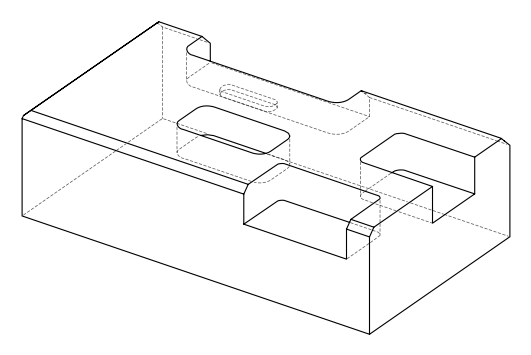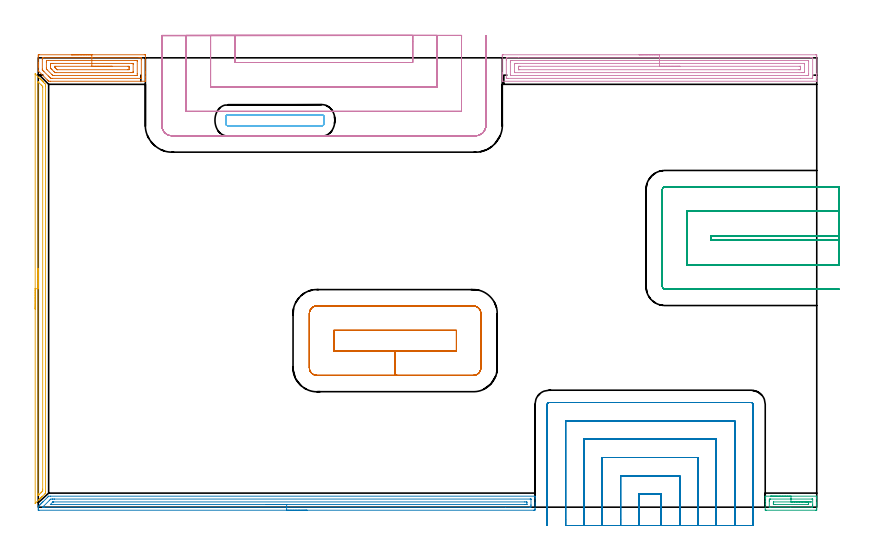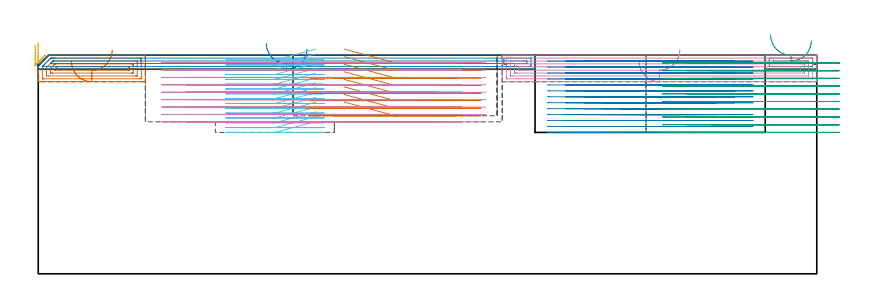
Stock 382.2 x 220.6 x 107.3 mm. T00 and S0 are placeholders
(PLAN: 10 operations, 4 tool changes, 107.1 min)
(1 AREA_MILL | FG_CHAMFER_SURFACE | UGT0205_001 | 2.31 min | 5018 mm3)
(2 AREA_MILL_1 | FG_CHAMFER_SURFACE_1 | UGT0205_001 | 5.99 min | 5912 mm3)
(3 AREA_MILL_2 | FG_CHAMFER_SURFACE_2 | UGT0205_001 | 0.79 min | 704 mm3)
(4 AREA_MILL_3 | FG_CHAMFER_SURFACE_3 | UGT0205_001 | 6.43 min | 13628 mm3)
(5 AREA_MILL_4 | FG_CHAMFER_SURFACE_4 | UGT0205_001 | 3.49 min | 2652 mm3)
(6 MILL_RECTANGULAR_POCKET | POCKET_RECTANGULAR_STRAIGHT | NXT0201_013 | Follow Part, ap 2.5, ae 75% | 4.77 min | 32818 mm3)
(7 MILL_RECTANGULAR_POCKET_1 | POCKET_RECTANGULAR_STRAIGHT_1 | NXT0201_012 | Follow Part, ap 4, ae 75% | 7 min | 145624 mm3)
(8 MILL_SLOT | SLOT_PARTIAL_RECTANGULAR | NXT0201_011 | Follow Part, ap 3, ae 75% | 36.11 min | 244874 mm3)
(9 MILL_SLOT_1 | SLOT_PARTIAL_RECTANGULAR_1 | NXT0201_012 | Follow Part, ap 4, ae 75% | 13.03 min | 209227 mm3)
(10 MILL_SLOT_2 | SLOT_PARTIAL_RECTANGULAR_2 | NXT0201_012 | Follow Part, ap 4, ae 75% | 27.14 min | 233333 mm3)
(TOOL UGT0205_001 | Chamfer Mill 20 x 3 x 45 deg. | D20 FL50 Z2)
(TOOL NXT0201_013 | ENDMILL 10mm | D10 FL30 Z4)
(TOOL NXT0201_012 | ENDMILL 16mm [2P460-1600-NA 1630] | D16 FL38 Z6)
(TOOL NXT0201_011 | ENDMILL 12mm [2P460-1200-NA 1630] | D12 FL38 Z6)
(OP 1 AREA_MILL)
G17 G21 G94 G90
T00 M6
G54
G17 G0 G90 X16.3 Y222.1 S1061 M3
G43 Z117.3 H0
Z104.3
G94 G1 X16.338 Z103.429 F250.
X16.452 Z102.564
X16.641 Z101.712
X16.903 Z100.88
X17.237 Z100.074
X17.64 Z99.3
X18.108 Z98.564
X18.64 Z97.872
X19.229 Z97.229
X19.872 Z96.64
X20.564 Z96.109
X21.3 Z95.64
X22.074 Z95.237
X22.88 Z94.903
X23.712 Z94.641
X24.563 Z94.452
X25.428 Z94.338
X26.3 Z94.3
X52.055
X52.574 Y222.094 Z94.303
X52.59 Y222.091 Z94.305
X52.6 Y222.068 Z94.328
Y213.849 Z102.546
Y213.171 Z103.226
Y212.973 Z103.425
Y211.222 Z105.175
Y210.825 Z105.574
Y209.867 Z106.531
Y209.47 Z106.928
Y209.267 Z107.131
X52.597 Y209.181 Z107.212
X52.59 Y209.103 Z107.289
X52.499 Y209.1 Z107.3
X5.874
X5.098 Y209.105 Z107.291
X5.041 Y209.158 Z107.238
X4.985 Y209.213 Z107.184
X4.48 Y209.72 Z106.679
X0.084 Y214.116 Z102.284
X0.01 Y214.201 Z102.197
X0. Y214.365 Z102.033
Y216.079 Z100.32
Y216.476 Z99.921
Y216.674 Z99.723
Y217.351 Z99.046
Y217.55 Z98.848
Y218.227 Z98.167
Y221.391 Z95.005
X0.004 Y221.73 Z94.666
X0.01 Y222.091 Z94.305
X0.174 Y222.095 Z94.303
X0.545 Y222.1 Z94.3
X26.3
Y220.686 Z95.714
X49.562
X50.279 Y220.684 Z95.716
X50.453 Y220.682 Z95.718
X50.577 Y220.679 Z95.721
X50.59 Y220.639 Z95.761
X50.596 Y220.541 Z95.859
X50.599 Y219.978 Z96.422
X50.6 Y219.662 Z96.738
X50.599 Y211.222 Z105.178
X50.598 Y210.907 Z105.493
X50.59 Y210.589 Z105.811
X50.584 Y210.521 Z105.879
X50.547 Y210.519 Z105.881
X50.458 Y210.516 Z105.884
X50.279 Y210.515 Z105.885
X50.108 Y210.514 Z105.886
X6.762 Y210.515 Z105.885
X6.59
X6.233 Y210.519 Z105.881
X6.148 Y210.521 Z105.879
X6.032 Y210.629 Z105.771
X5.873 Y210.779 Z105.621
X5.428 Y211.222 Z105.178
X4.985 Y211.664 Z104.736
X2.801 Y213.849 Z102.551
X2.321 Y214.329 Z102.071
X2.125 Y214.529 Z101.871
X2.03 Y214.629 Z101.771
X2.01 Y214.654 Z101.746
X2.006 Y214.679 Z101.721
X2.003 Y214.724 Z101.676
X2. Y215.04 Z101.36
X2.001 Y219.978 Z96.422
X2.002 Y220.293 Z96.107
X2.01 Y220.611 Z95.789
X2.016 Y220.679 Z95.721
X2.053 Y220.681 Z95.719
X2.142 Y220.684 Z95.716
X2.321 Y220.685 Z95.715
X2.492 Y220.686 Z95.714
X26.3
Y219.271 Z97.129
X47.615
X48.333 Y219.27 Z97.13
X48.503 Y219.267 Z97.133
X48.558 Y219.265 Z97.135
X48.59 Y219.257 Z97.143
X48.594 Y219.198 Z97.202
X48.598 Y219.103 Z97.297
X48.6 Y219.007 Z97.393
Y212.877 Z103.523
X48.596 Y212.097 Z104.303
X48.593 Y212.009 Z104.391
X48.58 Y211.935 Z104.465
X47.615 Y211.929 Z104.471
X7.82
X7.65 Y211.931 Z104.469
X7.479 Y211.934 Z104.466
X7.167 Y211.944 Z104.456
X7.008 Y212.097 Z104.303
X6.762 Y212.339 Z104.061
X4.375 Y214.724 Z101.676
X4.097 Y215.004 Z101.396
X4.028 Y215.08 Z101.32
X4.013 Y215.098 Z101.302
X4.007 Y215.185 Z101.215
X4.003 Y215.313 Z101.087
X4. Y215.504 Z100.896
Y215.6 Z100.8
Y218.323 Z98.077
X4.004 Y219.103 Z97.297
X4.007 Y219.191 Z97.209
X4.02 Y219.264 Z97.136
X4.985 Y219.271 Z97.129
X26.3
Y217.857 Z98.543
X45.839
X46.215 Y217.856 Z98.544
X46.515 Y217.852 Z98.548
X46.576 Y217.851 Z98.549
X46.59 Y217.74 Z98.66
X46.598 Y217.478 Z98.922
X46.6 Y213.974 Z102.426
X46.599 Y213.849 Z102.551
X46.593 Y213.473 Z102.927
X46.59 Y213.381 Z103.019
X46.577 Y213.349 Z103.051
X46.522 Y213.348 Z103.052
X46.35 Y213.345 Z103.055
X45.839 Y213.343 Z103.057
X45.464
X9.051
X8.538 Y213.344 Z103.056
X8.367 Y213.346 Z103.054
X8.232 Y213.35 Z103.05
X8.201 Y213.36 Z103.04
X8.173 Y213.383 Z103.017
X8.118 Y213.434 Z102.966
X7.7 Y213.849 Z102.551
X7.65 Y213.899 Z102.501
X6.762 Y214.787 Z101.613
X6.353 Y215.197 Z101.203
X6.152 Y215.4 Z101.
X6.055 Y215.502 Z100.898
X6.01 Y215.552 Z100.848
X6. Y216.476 Z99.924
Y217.226 Z99.174
X6.001 Y217.351 Z99.049
X6.007 Y217.727 Z98.673
X6.01 Y217.819 Z98.581
X6.023 Y217.851 Z98.549
X6.078 Y217.852 Z98.548
X6.25 Y217.855 Z98.545
X6.762 Y217.857 Z98.543
X7.136
X26.3
Y216.443 Z99.957
X44.096
X44.488 Y216.438 Z99.962
X44.578 Y216.436 Z99.964
X44.59 Y216.38 Z100.02
X44.593 Y216.312 Z100.088
X44.599 Y215.946 Z100.454
Y215.6 Z100.8
X44.598 Y215.072 Z101.328
X44.593 Y214.893 Z101.507
X44.587 Y214.764 Z101.636
X44.029 Y214.757 Z101.643
X9.392
X9.287 Y214.762 Z101.638
X9.264 Y214.763 Z101.637
X9.2 Y214.81 Z101.59
X8.986 Y215.018 Z101.382
X8.682 Y215.317 Z101.083
X8.538 Y215.46 Z100.94
X8.399 Y215.6 Z100.8
X8.265 Y215.737 Z100.663
X8.011 Y215.999 Z100.401
X8.004 Y216.126 Z100.274
X8.008 Y216.307 Z100.093
X8.013 Y216.436 Z99.964
X8.571 Y216.443 Z99.957
X26.3
X27.172 Z99.995
X28.036 Z100.109
X28.888 Z100.298
X29.72 Z100.56
X30.526 Z100.894
X31.3 Z101.297
X32.036 Z101.765
X32.728 Z102.296
X33.371 Z102.886
X33.96 Z103.529
X34.491 Z104.221
X34.96 Z104.957
X35.363 Z105.731
X35.697 Z106.537
X35.959 Z107.369
X36.148 Z108.22
X36.262 Z109.085
X36.3 Z109.957
G0 Z117.3
M5
M2
(OP 2 AREA_MILL_1)
G17 G21 G94 G90
T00 M6
G54
G17 G0 G90 X131.95 Y-1.5 S1061 M3
G43 Z117.3 H0
Z110.4
G94 G1 X131.912 Z109.528 F250.
X131.798 Z108.664
X131.609 Z107.812
X131.347 Z106.98
X131.013 Z106.174
X130.61 Z105.4
X130.142 Z104.664
X129.61 Z103.972
X129.021 Z103.329
X128.378 Z102.74
X127.686 Z102.208
X126.95 Z101.74
X126.176 Z101.337
X125.37 Z101.003
X124.538 Z100.741
X123.686 Z100.552
X122.822 Z100.438
X121.95 Z100.4
X0.351 Y-1.499 Z100.401
X0.157 Y-1.497 Z100.403
X0.003 Y-1.491 Z100.405
X0. Y-1.425 Z100.471
Y-1.118 Z100.777
Y-0.502 Z101.397
Y0.197 Z102.096
X0.001 Y0.264 Z102.163
X0.01 Y0.309 Z102.206
X0.157 Y0.457 Z102.356
X0.334 Y0.635 Z102.533
X0.603 Y0.904 Z102.802
X0.771 Y1.073 Z102.968
X0.936 Y1.237 Z103.135
X1.049 Y1.35 Z103.248
X1.209 Y1.512 Z103.407
X1.367 Y1.668 Z103.566
X1.495 Y1.796 Z103.694
X1.648 Y1.95 Z103.845
X1.798 Y2.099 Z103.996
X1.941 Y2.242 Z104.14
X2.086 Y2.388 Z104.284
X2.228 Y2.529 Z104.427
X2.387 Y2.688 Z104.586
X2.525 Y2.827 Z104.722
X4.717 Y5.018 Z106.915
X5.064 Y5.362 Z107.262
X5.099 Y5.393 Z107.293
X5.956 Y5.4 Z107.3
X243.743
X243.89 Y5.398 Z107.288
X243.898 Y5.268 Z107.16
X243.9 Y5.132 Z107.031
Y4.757 Z106.656
Y4.141 Z106.036
Y2.081 Z103.978
Y1.512 Z103.407
Y0.92 Z102.815
Y-0.833 Z101.063
X243.897 Y-1.118 Z100.779
X243.89 Y-1.492 Z100.405
X243.683 Y-1.496 Z100.401
X243.297 Y-1.5 Z100.4
X121.95
Y-0.086 Z101.814
X2.842 Y-0.085 Z101.815
X2.387 Y-0.082 Z101.818
X2.222 Y-0.079 Z101.821
X2.09 Y-0.071 Z101.829
X2.149 Y-0.007 Z101.893
X2.224 Y0.071 Z101.971
X2.387 Y0.237 Z102.137
X2.588 Y0.438 Z102.338
X5.414 Y3.265 Z105.165
X5.683 Y3.533 Z105.433
X5.956 Y3.803 Z105.703
X6.131 Y3.969 Z105.869
X6.849 Y3.982 Z105.882
X7.008 Y3.984 Z105.884
X7.741 Y3.986 Z105.886
X7.899
X241.513 Y3.985 Z105.885
X241.673 Y3.984 Z105.884
X241.857 Y3.979 Z105.879
X241.891 Y3.975 Z105.875
X241.895 Y3.95 Z105.85
X241.897 Y3.923 Z105.823
X241.9 Y3.761 Z105.661
Y1.132 Z103.032
X241.896 Y0.635 Z102.535
X241.891 Y0.264 Z102.164
X241.87 Y-0.079 Z101.821
X241.513 Y-0.084 Z101.816
X241.353 Y-0.085 Z101.815
X229.352 Y-0.086 Z101.814
X121.95
Y1.328 Z103.228
X6.143 Y1.329 Z103.229
X5.975 Y1.33 Z103.23
X5.956 Y1.332 Z103.232
X5.948 Y1.335 Z103.235
X5.95 Y1.344 Z103.244
X5.956 Y1.356 Z103.256
X6.989 Y2.388 Z104.288
X7.141 Y2.534 Z104.434
X7.169 Y2.559 Z104.459
X7.244 Y2.565 Z104.465
X7.368 Y2.569 Z104.469
X7.555 Y2.571 Z104.471
X238.836
X239.545 Y2.568 Z104.468
X239.728 Y2.564 Z104.464
X239.89 Y2.551 Z104.451
X239.895 Y2.388 Z104.288
X239.899 Y2.221 Z104.121
X239.896 Y1.512 Z103.412
X239.893 Y1.35 Z103.25
X239.884 Y1.335 Z103.235
X239.867 Y1.332 Z103.232
X239.821 Y1.33 Z103.23
X239.728 Y1.329 Z103.229
X239.023 Y1.328 Z103.228
X121.95
X121.078 Z103.266
X120.214 Z103.38
X119.362 Z103.569
X118.53 Z103.832
X117.724 Z104.165
X116.95 Z104.568
X116.214 Z105.037
X115.522 Z105.568
X114.879 Z106.157
X114.29 Z106.801
X113.758 Z107.493
X113.29 Z108.228
X112.887 Z109.002
X112.553 Z109.808
X112.291 Z110.64
X112.102 Z111.492
X111.988 Z112.357
X111.95 Z113.228
G0 Z117.3
M5
M2
(OP 3 AREA_MILL_2)
G17 G21 G94 G90
T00 M6
G54
G17 G0 G90 X359.55 Y5.4 S1061 M3
G43 Z117.3 H0
G94 G1 X359.588 Z116.428 F250.
X359.702 Z115.563
X359.891 Z114.712
X360.153 Z113.88
X360.487 Z113.074
X360.89 Z112.3
X361.358 Z111.564
X361.89 Z110.872
X362.479 Z110.229
X363.122 Z109.64
X363.814 Z109.108
X364.55 Z108.64
X365.324 Z108.237
X366.13 Z107.903
X366.962 Z107.641
X367.814 Z107.452
X368.678 Z107.338
X369.55 Z107.3
X382.042
X382.19 Y5.398 Z107.288
X382.198 Y5.267 Z107.159
X382.2 Y5.13 Z107.029
Y4.76 Z106.659
Y4.141 Z106.036
Y2.079 Z103.976
Y1.512 Z103.407
Y0.919 Z102.814
Y-0.834 Z101.062
X382.197 Y-1.118 Z100.779
X382.19 Y-1.492 Z100.405
X381.982 Y-1.496 Z100.401
X381.596 Y-1.5 Z100.4
X357.504
X357.118 Y-1.496 Z100.402
X356.91 Y-1.492 Z100.405
X356.9 Y-1.118 Z100.779
Y1.512 Z103.407
Y2.955 Z104.852
Y4.141 Z106.036
Y4.76 Z106.659
Y5.13 Z107.029
X356.902 Y5.267 Z107.159
X356.91 Y5.398 Z107.288
X357.057 Y5.4 Z107.3
X369.55
Y3.986 Z105.886
X379.812 Y3.985 Z105.885
X379.972 Y3.984 Z105.884
X380.156 Y3.979 Z105.879
X380.191 Y3.975 Z105.875
X380.195 Y3.95 Z105.85
X380.197 Y3.923 Z105.823
X380.2 Y3.76 Z105.66
Y1.131 Z103.031
X380.196 Y0.635 Z102.535
X380.191 Y0.263 Z102.163
X380.169 Y-0.079 Z101.821
X379.812 Y-0.084 Z101.816
X379.652 Y-0.085 Z101.815
X369.392 Y-0.086 Z101.814
X359.288 Y-0.085 Z101.815
X359.128 Y-0.084 Z101.816
X358.944 Y-0.079 Z101.821
X358.909 Y-0.075 Z101.825
X358.905 Y-0.05 Z101.85
X358.903 Y-0.023 Z101.877
X358.9 Y0.14 Z102.04
Y2.769 Z104.669
X358.904 Y3.265 Z105.165
X358.909 Y3.637 Z105.537
X358.931 Y3.979 Z105.879
X359.288 Y3.984 Z105.884
X359.448 Y3.985 Z105.885
X369.55 Y3.986 Z105.886
Y2.572 Z104.472
X377.135 Y2.571 Z104.471
X377.845 Y2.568 Z104.468
X378.027 Y2.564 Z104.464
X378.19 Y2.552 Z104.452
X378.195 Y2.388 Z104.288
X378.198 Y2.22 Z104.12
X378.195 Y1.512 Z103.412
X378.193 Y1.348 Z103.248
X378.184 Y1.335 Z103.235
X378.166 Y1.333 Z103.233
X378.12 Y1.33 Z103.23
X378.027 Y1.329 Z103.229
X361.965
X361.255 Y1.332 Z103.232
X361.073 Y1.336 Z103.236
X360.91 Y1.348 Z103.248
X360.905 Y1.512 Z103.412
X360.902 Y1.68 Z103.58
X360.905 Y2.388 Z104.288
X360.907 Y2.552 Z104.452
X360.916 Y2.565 Z104.465
X360.934 Y2.567 Z104.467
X360.98 Y2.57 Z104.47
X361.073 Y2.571 Z104.471
X369.55 Y2.572 Z104.472
X370.422 Z104.51
X371.286 Z104.623
X372.138 Z104.812
X372.97 Z105.075
X373.776 Z105.408
X374.55 Z105.811
X375.286 Z106.28
X375.978 Z106.811
X376.621 Z107.4
X377.21 Z108.044
X377.742 Z108.736
X378.21 Z109.472
X378.613 Z110.245
X378.947 Z111.051
X379.209 Z111.883
X379.398 Z112.735
X379.512 Z113.6
X379.55 Z114.472
G0 Z117.3
M5
M2
(OP 4 AREA_MILL_3)
G17 G21 G94 G90
T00 M6
G54
G17 G0 G90 X295. Y222.1 S1061 M3
G43 Z117.3 H0
Z104.3
G94 G1 X295.038 Z103.428 F250.
X295.152 Z102.563
X295.341 Z101.712
X295.603 Z100.88
X295.937 Z100.074
X296.34 Z99.3
X296.808 Z98.564
X297.34 Z97.872
X297.929 Z97.229
X298.572 Z96.639
X299.264 Z96.108
X300. Z95.64
X300.774 Z95.237
X301.58 Z94.903
X302.412 Z94.641
X303.263 Z94.452
X304.128 Z94.338
X305. Z94.3
X381.616
X381.99 Y222.097 Z94.301
X382.19 Y222.092 Z94.305
X382.195 Y221.73 Z94.667
X382.2 Y221.156 Z95.241
Y212.973 Z103.421
Y212.369 Z104.028
Y212.097 Z104.299
Y211.493 Z104.904
Y211.222 Z105.174
Y210.679 Z105.721
Y210.346 Z106.053
Y209.33 Z107.069
Y209.215 Z107.178
Y209.097 Z107.293
X382.198
X382.062 Y209.1 Z107.3
X227.938
X227.81 Y209.102 Z107.289
X227.802 Y209.213 Z107.179
X227.8 Y209.33 Z107.069
Y210.013 Z106.386
Y210.679 Z105.72
Y211.222 Z105.174
Y211.493 Z104.904
Y212.097 Z104.299
Y212.369 Z104.028
Y212.973 Z103.421
Y213.431 Z102.964
Y221.428 Z94.969
X227.804 Y221.73 Z94.667
X227.81 Y222.092 Z94.305
X228.01 Y222.097 Z94.301
X228.384 Y222.1 Z94.3
X305.
Y220.686 Z95.714
X379.115
X379.835 Y220.685 Z95.715
X380.008 Y220.683 Z95.717
X380.165 Y220.679 Z95.721
X380.191 Y220.674 Z95.726
X380.195 Y220.654 Z95.746
X380.197 Y220.631 Z95.769
X380.2 Y220.495 Z95.905
Y211.738 Z104.662
X380.198 Y211.222 Z105.178
X380.196 Y210.867 Z105.533
X380.185 Y210.521 Z105.879
X379.835 Y210.517 Z105.883
X379.663 Y210.515 Z105.885
X374.151 Y210.514 Z105.886
X230.885
X230.165 Y210.515 Z105.885
X229.992 Y210.517 Z105.883
X229.835 Y210.521 Z105.879
X229.809 Y210.526 Z105.874
X229.805 Y210.546 Z105.854
X229.803 Y210.569 Z105.831
X229.8 Y210.705 Z105.695
Y219.462 Z96.938
X229.802 Y219.978 Z96.422
X229.804 Y220.333 Z96.067
X229.815 Y220.679 Z95.721
X230.165 Y220.683 Z95.717
X230.337 Y220.685 Z95.715
X235.838 Y220.686 Z95.714
X305.
Y219.272 Z97.128
X378.053 Y219.271 Z97.129
X378.11 Y219.27 Z97.13
X378.155 Y219.268 Z97.132
X378.179 Y219.265 Z97.135
X378.19 Y219.246 Z97.154
X378.195 Y219.103 Z97.297
X378.199 Y218.959 Z97.441
X378.2 Y212.828 Z103.572
X378.198 Y212.097 Z104.303
X378.195 Y211.957 Z104.443
X378.19 Y211.937 Z104.463
X378.179 Y211.935 Z104.465
X378.139 Y211.931 Z104.469
X378.053 Y211.93 Z104.47
X377.334 Y211.928 Z104.472
X231.947 Y211.929 Z104.471
X231.89 Y211.93 Z104.47
X231.845 Y211.932 Z104.468
X231.821 Y211.935 Z104.465
X231.81 Y211.954 Z104.446
X231.805 Y212.097 Z104.303
X231.801 Y212.241 Z104.159
X231.8 Y218.372 Z98.028
X231.802 Y219.103 Z97.297
X231.804 Y219.243 Z97.157
X231.81 Y219.263 Z97.137
X231.821 Y219.265 Z97.135
X231.861 Y219.269 Z97.131
X231.947 Y219.27 Z97.13
X232.666 Y219.272 Z97.128
X305.
Y217.857 Z98.543
X376.087
X376.151 Y217.855 Z98.545
X376.18 Y217.853 Z98.547
X376.19 Y217.851 Z98.549
X376.193 Y217.835 Z98.565
X376.196 Y217.753 Z98.647
X376.2 Y217.421 Z98.979
X376.199 Y213.849 Z102.551
X376.192 Y213.446 Z102.954
X376.19 Y213.352 Z103.048
X376.066 Y213.348 Z103.052
X375.893 Y213.345 Z103.055
X375.38 Y213.343 Z103.057
X375.004
X233.913
X233.849 Y213.345 Z103.055
X233.82 Y213.347 Z103.053
X233.81 Y213.349 Z103.051
X233.807 Y213.365 Z103.035
X233.804 Y213.447 Z102.953
X233.8 Y213.779 Z102.621
X233.801 Y217.351 Z99.049
X233.808 Y217.754 Z98.646
X233.81 Y217.848 Z98.552
X233.934 Y217.852 Z98.548
X234.107 Y217.855 Z98.545
X234.62 Y217.857 Z98.543
X234.996
X305.
Y216.443 Z99.957
X373.631
X374.03 Y216.442 Z99.958
X374.13 Y216.44 Z99.96
X374.177 Y216.436 Z99.964
X374.19 Y216.433 Z99.967
X374.192 Y216.416 Z99.984
X374.196 Y216.318 Z100.082
X374.2 Y215.885 Z100.515
X374.199 Y215.6 Z100.8
X374.196 Y215.012 Z101.388
X374.19 Y214.812 Z101.588
X374.179 Y214.763 Z101.637
X374.134 Y214.761 Z101.639
X374.027 Y214.759 Z101.641
X373.598 Y214.757 Z101.643
X373.565
X236.368
X235.969 Y214.758 Z101.642
X235.87 Y214.76 Z101.64
X235.822 Y214.764 Z101.636
X235.81 Y214.767 Z101.633
X235.808 Y214.784 Z101.616
X235.804 Y214.882 Z101.518
X235.8 Y215.315 Z101.085
X235.801 Y215.6 Z100.8
X235.803 Y216.188 Z100.212
X235.81 Y216.388 Z100.012
X235.82 Y216.437 Z99.963
X235.866 Y216.439 Z99.961
X235.973 Y216.441 Z99.959
X236.402 Y216.443 Z99.957
X236.435
X305.
X305.872 Z99.995
X306.736 Z100.109
X307.588 Z100.298
X308.42 Z100.56
X309.226 Z100.894
X310. Z101.297
X310.736 Z101.765
X311.428 Z102.296
X312.071 Z102.886
X312.66 Z103.529
X313.191 Z104.221
X313.66 Z104.957
X314.063 Z105.731
X314.397 Z106.537
X314.659 Z107.369
X314.848 Z108.22
X314.962 Z109.085
X315. Z109.957
G0 Z117.3
M5
M2
(OP 5 AREA_MILL_4)
G17 G21 G94 G90
T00 M6
G54
G17 G0 G90 X-1.5 Y97.25 S1061 M3
G43 Z117.3 H0
Z112.2
G94 G1 Y97.288 Z111.328 F250.
Y97.402 Z110.463
Y97.591 Z109.612
Y97.853 Z108.78
Y98.187 Z107.974
Y98.59 Z107.2
Y99.058 Z106.464
Y99.59 Z105.772
Y100.179 Z105.129
Y100.822 Z104.54
Y101.514 Z104.008
Y102.25 Z103.54
Y103.024 Z103.137
Y103.83 Z102.803
Y104.662 Z102.541
Y105.513 Z102.352
Y106.378 Z102.238
Y107.25 Z102.2
Y212.64
X-1.499 Y212.691 Z102.199
X-1.497 Y212.692 Z102.201
X-1.492 Y212.691 Z102.206
X-1.194 Y212.394 Z102.506
X-0.154 Y211.354 Z103.545
X0.175 Y211.027 Z103.871
X0.673 Y210.527 Z104.373
X0.889 Y210.312 Z104.587
X1.05 Y210.152 Z104.745
X1.205 Y209.996 Z104.902
X1.335 Y209.866 Z105.033
X1.488 Y209.715 Z105.183
X1.634 Y209.567 Z105.332
X1.781 Y209.42 Z105.479
X1.925 Y209.277 Z105.621
X2.063 Y209.138 Z105.761
X2.228 Y208.973 Z105.925
X2.363 Y208.839 Z106.059
X2.492 Y208.709 Z106.19
X3.238 Y207.964 Z106.934
X3.563 Y207.635 Z107.262
X3.593 Y207.601 Z107.293
X3.6 Y206.743 Z107.3
X3.594 Y7.742 Z107.294
X3.587 Y6.949 Z107.286
X3.579 Y6.886 Z107.279
X3.562 Y6.865 Z107.262
X3.238 Y6.536 Z106.934
X2.063 Y5.362 Z105.761
X1.925 Y5.223 Z105.621
X1.782 Y5.08 Z105.479
X1.634 Y4.933 Z105.332
X1.488 Y4.785 Z105.183
X1.335 Y4.634 Z105.033
X1.205 Y4.504 Z104.902
X1.05 Y4.347 Z104.745
X0.889 Y4.188 Z104.587
X0.775 Y4.074 Z104.473
X0.612 Y3.91 Z104.307
X0.443 Y3.742 Z104.141
X0.346 Y3.645 Z104.044
X-0.554 Y2.745 Z103.144
X-1.492 Y1.808 Z102.206
X-1.495 Y1.816 Z102.204
X-1.5 Y1.957 Z102.2
Y107.25
X-0.086 Z103.614
X-0.085 Y208.346 Z103.615
X-0.083 Y208.527 Z103.617
X-0.079 Y208.735 Z103.621
X-0.076 Y208.815 Z103.624
X-0.026 Y208.767 Z103.674
X0.221 Y208.527 Z103.921
X1.488 Y207.262 Z105.188
X2.003 Y206.743 Z105.703
X2.179 Y206.559 Z105.879
X2.181 Y206.386 Z105.881
X2.185 Y206.032 Z105.885
X2.179 Y8.837 Z105.879
X2.178 Y8.65 Z105.878
X2.173 Y7.95 Z105.873
X1.999 Y7.757 Z105.699
X1.744 Y7.496 Z105.444
X1.488 Y7.237 Z105.188
X1.303 Y7.053 Z105.003
X0.612 Y6.362 Z104.312
X0.223 Y5.973 Z103.923
X0.04 Y5.792 Z103.74
X-0.025 Y5.731 Z103.675
X-0.076 Y5.685 Z103.624
X-0.081 Y5.787 Z103.619
X-0.083 Y5.973 Z103.617
X-0.085 Y6.389 Z103.615
X-0.086 Y6.685 Z103.614
Y107.25
Y108.122 Z103.652
Y108.986 Z103.766
Y109.838 Z103.955
Y110.67 Z104.217
Y111.476 Z104.551
Y112.25 Z104.954
Y112.986 Z105.423
Y113.678 Z105.954
Y114.321 Z106.543
Y114.91 Z107.186
Y115.441 Z107.878
Y115.91 Z108.614
Y116.313 Z109.388
Y116.647 Z110.194
Y116.909 Z111.026
Y117.098 Z111.878
Y117.212 Z112.743
Y117.25 Z113.614
G0 Z117.3
M5
M2
(OP 6 MILL_RECTANGULAR_POCKET)
G17 G21 G94 G90
T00 M6
G54
G17 G0 G90 X136.236 Y192.6 S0 M3
G43 Z117.3 H0
Z110.3
G94 G1 X116.2 Z104.931 F250.
X93.3 F500.
G3 X92. Y191.3 R1.3
G1 Y188.5
G3 X93.3 Y187.2 R1.3
G1 X139.1
G3 X140.4 Y188.5 R1.3
G1 Y191.3
G3 X139.1 Y192.6 R1.3
G1 X116.2
X115.2
G0 X136.236 Z107.931
G1 X116.2 Z102.562 F250.
X93.3 F500.
G3 X92. Y191.3 R1.3
G1 Y188.5
G3 X93.3 Y187.2 R1.3
G1 X139.1
G3 X140.4 Y188.5 R1.3
G1 Y191.3
G3 X139.1 Y192.6 R1.3
G1 X116.2
X115.2
G0 X136.236 Z105.562
G1 X116.2 Z100.194 F250.
X93.3 F500.
G3 X92. Y191.3 R1.3
G1 Y188.5
G3 X93.3 Y187.2 R1.3
G1 X139.1
G3 X140.4 Y188.5 R1.3
G1 Y191.3
G3 X139.1 Y192.6 R1.3
G1 X116.2
X115.2
G0 X136.236 Z103.194
G1 X116.2 Z97.825 F250.
X93.3 F500.
G3 X92. Y191.3 R1.3
G1 Y188.5
G3 X93.3 Y187.2 R1.3
G1 X139.1
G3 X140.4 Y188.5 R1.3
G1 Y191.3
G3 X139.1 Y192.6 R1.3
G1 X116.2
X115.2
G0 X136.236 Z100.825
G1 X116.2 Z95.456 F250.
X93.3 F500.
G3 X92. Y191.3 R1.3
G1 Y188.5
G3 X93.3 Y187.2 R1.3
G1 X139.1
G3 X140.4 Y188.5 R1.3
G1 Y191.3
G3 X139.1 Y192.6 R1.3
G1 X116.2
X115.2
G0 X136.236 Z98.456
G1 X116.2 Z93.087 F250.
X93.3 F500.
G3 X92. Y191.3 R1.3
G1 Y188.5
G3 X93.3 Y187.2 R1.3
G1 X139.1
G3 X140.4 Y188.5 R1.3
G1 Y191.3
G3 X139.1 Y192.6 R1.3
G1 X116.2
X115.2
G0 X136.236 Z96.087
G1 X116.2 Z90.719 F250.
X93.3 F500.
G3 X92. Y191.3 R1.3
G1 Y188.5
G3 X93.3 Y187.2 R1.3
G1 X139.1
G3 X140.4 Y188.5 R1.3
G1 Y191.3
G3 X139.1 Y192.6 R1.3
G1 X116.2
X115.2
G0 X136.236 Z93.719
G1 X116.2 Z88.35 F250.
X93.3 F500.
G3 X92. Y191.3 R1.3
G1 Y188.5
G3 X93.3 Y187.2 R1.3
G1 X139.1
G3 X140.4 Y188.5 R1.3
G1 Y191.3
G3 X139.1 Y192.6 R1.3
G1 X116.2
X115.2
G0 X136.236 Z91.35
G1 X116.2 Z85.981 F250.
X93.3 F500.
G3 X92. Y191.3 R1.3
G1 Y188.5
G3 X93.3 Y187.2 R1.3
G1 X139.1
G3 X140.4 Y188.5 R1.3
G1 Y191.3
G3 X139.1 Y192.6 R1.3
G1 X116.2
X115.2
G0 X136.236 Z88.981
G1 X116.2 Z83.612 F250.
X93.3 F500.
G3 X92. Y191.3 R1.3
G1 Y188.5
G3 X93.3 Y187.2 R1.3
G1 X139.1
G3 X140.4 Y188.5 R1.3
G1 Y191.3
G3 X139.1 Y192.6 R1.3
G1 X116.2
X115.2
G0 X136.236 Z86.612
G1 X116.2 Z81.244 F250.
X93.3 F500.
G3 X92. Y191.3 R1.3
G1 Y188.5
G3 X93.3 Y187.2 R1.3
G1 X139.1
G3 X140.4 Y188.5 R1.3
G1 Y191.3
G3 X139.1 Y192.6 R1.3
G1 X116.2
X115.2
G0 X136.236 Z84.244
G1 X116.2 Z78.875 F250.
X93.3 F500.
G3 X92. Y191.3 R1.3
G1 Y188.5
G3 X93.3 Y187.2 R1.3
G1 X139.1
G3 X140.4 Y188.5 R1.3
G1 Y191.3
G3 X139.1 Y192.6 R1.3
G1 X116.2
X115.2
G0 X136.236 Z81.875
G1 X116.2 Z76.506 F250.
X93.3 F500.
G3 X92. Y191.3 R1.3
G1 Y188.5
G3 X93.3 Y187.2 R1.3
G1 X139.1
G3 X140.4 Y188.5 R1.3
G1 Y191.3
G3 X139.1 Y192.6 R1.3
G1 X116.2
X115.2
G0 X136.236 Z79.506
G1 X116.2 Z74.137 F250.
X93.3 F500.
G3 X92. Y191.3 R1.3
G1 Y188.5
G3 X93.3 Y187.2 R1.3
G1 X139.1
G3 X140.4 Y188.5 R1.3
G1 Y191.3
G3 X139.1 Y192.6 R1.3
G1 X116.2
X115.2
G0 X136.236 Z77.137
G1 X116.2 Z71.769 F250.
X93.3 F500.
G3 X92. Y191.3 R1.3
G1 Y188.5
G3 X93.3 Y187.2 R1.3
G1 X139.1
G3 X140.4 Y188.5 R1.3
G1 Y191.3
G3 X139.1 Y192.6 R1.3
G1 X116.2
X115.2
G0 X136.236 Z74.769
G1 X116.2 Z69.4 F250.
X93.3 F500.
G3 X92. Y191.3 R1.3
G1 Y188.5
G3 X93.3 Y187.2 R1.3
G1 X139.1
G3 X140.4 Y188.5 R1.3
G1 Y191.3
G3 X139.1 Y192.6 R1.3
G1 X116.2
X115.2
G0 Z117.3
M5
M2
(OP 7 MILL_RECTANGULAR_POCKET_1)
G17 G21 G94 G90
T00 M6
G54
G17 G0 G90 X150.149 Y76.7 S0 M3
G43 Z117.3 H1
Z110.3
G94 G1 X175.2 Z103.587 F250.
X205.3 F500.
Y86.8
X145.1
Y76.7
X175.2
Y64.7
X213.6
G3 X217.3 Y68.4 R3.7
G1 Y95.1
G3 X213.6 Y98.8 R3.7
G1 X136.8
G3 X133.1 Y95.1 R3.7
G1 Y68.4
G3 X136.8 Y64.7 R3.7
G1 X175.2
X176.2
G0 X150.149 Y76.7 Z106.587
G1 X175.2 Z99.875 F250.
X205.3 F500.
Y86.8
X145.1
Y76.7
X175.2
Y64.7
X213.6
G3 X217.3 Y68.4 R3.7
G1 Y95.1
G3 X213.6 Y98.8 R3.7
G1 X136.8
G3 X133.1 Y95.1 R3.7
G1 Y68.4
G3 X136.8 Y64.7 R3.7
G1 X175.2
X176.2
G0 X150.149 Y76.7 Z102.875
G1 X175.2 Z96.162 F250.
X205.3 F500.
Y86.8
X145.1
Y76.7
X175.2
Y64.7
X213.6
G3 X217.3 Y68.4 R3.7
G1 Y95.1
G3 X213.6 Y98.8 R3.7
G1 X136.8
G3 X133.1 Y95.1 R3.7
G1 Y68.4
G3 X136.8 Y64.7 R3.7
G1 X175.2
X176.2
G0 X150.149 Y76.7 Z99.162
G1 X175.2 Z92.45 F250.
X205.3 F500.
Y86.8
X145.1
Y76.7
X175.2
Y64.7
X213.6
G3 X217.3 Y68.4 R3.7
G1 Y95.1
G3 X213.6 Y98.8 R3.7
G1 X136.8
G3 X133.1 Y95.1 R3.7
G1 Y68.4
G3 X136.8 Y64.7 R3.7
G1 X175.2
X176.2
G0 X150.149 Y76.7 Z95.45
G1 X175.2 Z88.737 F250.
X205.3 F500.
Y86.8
X145.1
Y76.7
X175.2
Y64.7
X213.6
G3 X217.3 Y68.4 R3.7
G1 Y95.1
G3 X213.6 Y98.8 R3.7
G1 X136.8
G3 X133.1 Y95.1 R3.7
G1 Y68.4
G3 X136.8 Y64.7 R3.7
G1 X175.2
X176.2
G0 X150.149 Y76.7 Z91.737
G1 X175.2 Z85.025 F250.
X205.3 F500.
Y86.8
X145.1
Y76.7
X175.2
Y64.7
X213.6
G3 X217.3 Y68.4 R3.7
G1 Y95.1
G3 X213.6 Y98.8 R3.7
G1 X136.8
G3 X133.1 Y95.1 R3.7
G1 Y68.4
G3 X136.8 Y64.7 R3.7
G1 X175.2
X176.2
G0 X150.149 Y76.7 Z88.025
G1 X175.2 Z81.312 F250.
X205.3 F500.
Y86.8
X145.1
Y76.7
X175.2
Y64.7
X213.6
G3 X217.3 Y68.4 R3.7
G1 Y95.1
G3 X213.6 Y98.8 R3.7
G1 X136.8
G3 X133.1 Y95.1 R3.7
G1 Y68.4
G3 X136.8 Y64.7 R3.7
G1 X175.2
X176.2
G0 X150.149 Y76.7 Z84.312
G1 X175.2 Z77.6 F250.
X205.3 F500.
Y86.8
X145.1
Y76.7
X175.2
Y64.7
X213.6
G3 X217.3 Y68.4 R3.7
G1 Y95.1
G3 X213.6 Y98.8 R3.7
G1 X136.8
G3 X133.1 Y95.1 R3.7
G1 Y68.4
G3 X136.8 Y64.7 R3.7
G1 X175.2
X176.2
G0 Z117.3
M5
M2
(OP 8 MILL_SLOT)
G17 G21 G94 G90
T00 M6
G54
G17 G0 G90 X305.9 Y-9. S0 M3
G43 Z117.3 H1
Z104.385
G94 G1 Y-6. F250.
Y6.4 F500.
X294.9
Y-6.
Y-9. F250.
X314.9
Y-6.
Y15.4 F500.
X285.9
Y-6.
Y-9. F250.
X323.9
Y-6.
Y24.4 F500.
X276.9
Y-6.
Y-9. F250.
X332.9
Y-6.
Y33.4 F500.
X267.9
Y-6.
Y-9. F250.
X341.9
Y-6.
Y42.4 F500.
X258.9
Y-6.
Y-9. F250.
X350.9
Y-6.
Y50.5 F500.
G3 X350. Y51.4 R0.9
G1 X250.8
G3 X249.9 Y50.5 R0.9
G1 Y-6.
Y-9. F250.
G0 X305.9 Z101.469
G1 Y-6.
Y6.4 F500.
X294.9
Y-6.
Y-9. F250.
X314.9
Y-6.
Y15.4 F500.
X285.9
Y-6.
Y-9. F250.
X323.9
Y-6.
Y24.4 F500.
X276.9
Y-6.
Y-9. F250.
X332.9
Y-6.
Y33.4 F500.
X267.9
Y-6.
Y-9. F250.
X341.9
Y-6.
Y42.4 F500.
X258.9
Y-6.
Y-9. F250.
X350.9
Y-6.
Y50.5 F500.
G3 X350. Y51.4 R0.9
G1 X250.8
G3 X249.9 Y50.5 R0.9
G1 Y-6.
Y-9. F250.
G0 X305.9 Z98.554
G1 Y-6.
Y6.4 F500.
X294.9
Y-6.
Y-9. F250.
X314.9
Y-6.
Y15.4 F500.
X285.9
Y-6.
Y-9. F250.
X323.9
Y-6.
Y24.4 F500.
X276.9
Y-6.
Y-9. F250.
X332.9
Y-6.
Y33.4 F500.
X267.9
Y-6.
Y-9. F250.
X341.9
Y-6.
Y42.4 F500.
X258.9
Y-6.
Y-9. F250.
X350.9
Y-6.
Y50.5 F500.
G3 X350. Y51.4 R0.9
G1 X250.8
G3 X249.9 Y50.5 R0.9
G1 Y-6.
Y-9. F250.
G0 X305.9 Z95.638
G1 Y-6.
Y6.4 F500.
X294.9
Y-6.
Y-9. F250.
X314.9
Y-6.
Y15.4 F500.
X285.9
Y-6.
Y-9. F250.
X323.9
Y-6.
Y24.4 F500.
X276.9
Y-6.
Y-9. F250.
X332.9
Y-6.
Y33.4 F500.
X267.9
Y-6.
Y-9. F250.
X341.9
Y-6.
Y42.4 F500.
X258.9
Y-6.
Y-9. F250.
X350.9
Y-6.
Y50.5 F500.
G3 X350. Y51.4 R0.9
G1 X250.8
G3 X249.9 Y50.5 R0.9
G1 Y-6.
Y-9. F250.
G0 X305.9 Z92.723
G1 Y-6.
Y6.4 F500.
X294.9
Y-6.
Y-9. F250.
X314.9
Y-6.
Y15.4 F500.
X285.9
Y-6.
Y-9. F250.
X323.9
Y-6.
Y24.4 F500.
X276.9
Y-6.
Y-9. F250.
X332.9
Y-6.
Y33.4 F500.
X267.9
Y-6.
Y-9. F250.
X341.9
Y-6.
Y42.4 F500.
X258.9
Y-6.
Y-9. F250.
X350.9
Y-6.
Y50.5 F500.
G3 X350. Y51.4 R0.9
G1 X250.8
G3 X249.9 Y50.5 R0.9
G1 Y-6.
Y-9. F250.
G0 X305.9 Z89.808
G1 Y-6.
Y6.4 F500.
X294.9
Y-6.
Y-9. F250.
X314.9
Y-6.
Y15.4 F500.
X285.9
Y-6.
Y-9. F250.
X323.9
Y-6.
Y24.4 F500.
X276.9
Y-6.
Y-9. F250.
X332.9
Y-6.
Y33.4 F500.
X267.9
Y-6.
Y-9. F250.
X341.9
Y-6.
Y42.4 F500.
X258.9
Y-6.
Y-9. F250.
X350.9
Y-6.
Y50.5 F500.
G3 X350. Y51.4 R0.9
G1 X250.8
G3 X249.9 Y50.5 R0.9
G1 Y-6.
Y-9. F250.
G0 X305.9 Z86.892
G1 Y-6.
Y6.4 F500.
X294.9
Y-6.
Y-9. F250.
X314.9
Y-6.
Y15.4 F500.
X285.9
Y-6.
Y-9. F250.
X323.9
Y-6.
Y24.4 F500.
X276.9
Y-6.
Y-9. F250.
X332.9
Y-6.
Y33.4 F500.
X267.9
Y-6.
Y-9. F250.
X341.9
Y-6.
Y42.4 F500.
X258.9
Y-6.
Y-9. F250.
X350.9
Y-6.
Y50.5 F500.
G3 X350. Y51.4 R0.9
G1 X250.8
G3 X249.9 Y50.5 R0.9
G1 Y-6.
Y-9. F250.
G0 X305.9 Z83.977
G1 Y-6.
Y6.4 F500.
X294.9
Y-6.
Y-9. F250.
X314.9
Y-6.
Y15.4 F500.
X285.9
Y-6.
Y-9. F250.
X323.9
Y-6.
Y24.4 F500.
X276.9
Y-6.
Y-9. F250.
X332.9
Y-6.
Y33.4 F500.
X267.9
Y-6.
Y-9. F250.
X341.9
Y-6.
Y42.4 F500.
X258.9
Y-6.
Y-9. F250.
X350.9
Y-6.
Y50.5 F500.
G3 X350. Y51.4 R0.9
G1 X250.8
G3 X249.9 Y50.5 R0.9
G1 Y-6.
Y-9. F250.
G0 X305.9 Z81.062
G1 Y-6.
Y6.4 F500.
X294.9
Y-6.
Y-9. F250.
X314.9
Y-6.
Y15.4 F500.
X285.9
Y-6.
Y-9. F250.
X323.9
Y-6.
Y24.4 F500.
X276.9
Y-6.
Y-9. F250.
X332.9
Y-6.
Y33.4 F500.
X267.9
Y-6.
Y-9. F250.
X341.9
Y-6.
Y42.4 F500.
X258.9
Y-6.
Y-9. F250.
X350.9
Y-6.
Y50.5 F500.
G3 X350. Y51.4 R0.9
G1 X250.8
G3 X249.9 Y50.5 R0.9
G1 Y-6.
Y-9. F250.
G0 X305.9 Z78.146
G1 Y-6.
Y6.4 F500.
X294.9
Y-6.
Y-9. F250.
X314.9
Y-6.
Y15.4 F500.
X285.9
Y-6.
Y-9. F250.
X323.9
Y-6.
Y24.4 F500.
X276.9
Y-6.
Y-9. F250.
X332.9
Y-6.
Y33.4 F500.
X267.9
Y-6.
Y-9. F250.
X341.9
Y-6.
Y42.4 F500.
X258.9
Y-6.
Y-9. F250.
X350.9
Y-6.
Y50.5 F500.
G3 X350. Y51.4 R0.9
G1 X250.8
G3 X249.9 Y50.5 R0.9
G1 Y-6.
Y-9. F250.
G0 X305.9 Z75.231
G1 Y-6.
Y6.4 F500.
X294.9
Y-6.
Y-9. F250.
X314.9
Y-6.
Y15.4 F500.
X285.9
Y-6.
Y-9. F250.
X323.9
Y-6.
Y24.4 F500.
X276.9
Y-6.
Y-9. F250.
X332.9
Y-6.
Y33.4 F500.
X267.9
Y-6.
Y-9. F250.
X341.9
Y-6.
Y42.4 F500.
X258.9
Y-6.
Y-9. F250.
X350.9
Y-6.
Y50.5 F500.
G3 X350. Y51.4 R0.9
G1 X250.8
G3 X249.9 Y50.5 R0.9
G1 Y-6.
Y-9. F250.
G0 X305.9 Z72.315
G1 Y-6.
Y6.4 F500.
X294.9
Y-6.
Y-9. F250.
X314.9
Y-6.
Y15.4 F500.
X285.9
Y-6.
Y-9. F250.
X323.9
Y-6.
Y24.4 F500.
X276.9
Y-6.
Y-9. F250.
X332.9
Y-6.
Y33.4 F500.
X267.9
Y-6.
Y-9. F250.
X341.9
Y-6.
Y42.4 F500.
X258.9
Y-6.
Y-9. F250.
X350.9
Y-6.
Y50.5 F500.
G3 X350. Y51.4 R0.9
G1 X250.8
G3 X249.9 Y50.5 R0.9
G1 Y-6.
Y-9. F250.
G0 X305.9 Z69.4
G1 Y-6.
Y6.4 F500.
X294.9
Y-6.
Y-9. F250.
X314.9
Y-6.
Y15.4 F500.
X285.9
Y-6.
Y-9. F250.
X323.9
Y-6.
Y24.4 F500.
X276.9
Y-6.
Y-9. F250.
X332.9
Y-6.
Y33.4 F500.
X267.9
Y-6.
Y-9. F250.
X341.9
Y-6.
Y42.4 F500.
X258.9
Y-6.
Y-9. F250.
X350.9
Y-6.
Y50.5 F500.
G3 X350. Y51.4 R0.9
G1 X250.8
G3 X249.9 Y50.5 R0.9
G1 Y-6.
Y-9. F250.
G0 Z117.3
M5
M2
(OP 9 MILL_SLOT_1)
G17 G21 G94 G90
T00 M6
G54
G17 G0 G90 X393.2 Y133.3 S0 M3
G43 Z117.3 H1
Z103.51
G94 G1 X390.2 F250.
X330.4 F500.
Y131.
X390.2
X393.2 F250.
Y145.3
X390.2
X318.4 F500.
Y119.
X390.2
X393.2 F250.
Y157.3
X390.2
X307.7 F500.
G3 X306.4 Y156. R1.3
G1 Y108.3
G3 X307.7 Y107. R1.3
G1 X390.2
X393.2 F250.
G0 Y133.3 Z99.72
G1 X390.2
X330.4 F500.
Y131.
X390.2
X393.2 F250.
Y145.3
X390.2
X318.4 F500.
Y119.
X390.2
X393.2 F250.
Y157.3
X390.2
X307.7 F500.
G3 X306.4 Y156. R1.3
G1 Y108.3
G3 X307.7 Y107. R1.3
G1 X390.2
X393.2 F250.
G0 Y133.3 Z95.93
G1 X390.2
X330.4 F500.
Y131.
X390.2
X393.2 F250.
Y145.3
X390.2
X318.4 F500.
Y119.
X390.2
X393.2 F250.
Y157.3
X390.2
X307.7 F500.
G3 X306.4 Y156. R1.3
G1 Y108.3
G3 X307.7 Y107. R1.3
G1 X390.2
X393.2 F250.
G0 Y133.3 Z92.14
G1 X390.2
X330.4 F500.
Y131.
X390.2
X393.2 F250.
Y145.3
X390.2
X318.4 F500.
Y119.
X390.2
X393.2 F250.
Y157.3
X390.2
X307.7 F500.
G3 X306.4 Y156. R1.3
G1 Y108.3
G3 X307.7 Y107. R1.3
G1 X390.2
X393.2 F250.
G0 Y133.3 Z88.35
G1 X390.2
X330.4 F500.
Y131.
X390.2
X393.2 F250.
Y145.3
X390.2
X318.4 F500.
Y119.
X390.2
X393.2 F250.
Y157.3
X390.2
X307.7 F500.
G3 X306.4 Y156. R1.3
G1 Y108.3
G3 X307.7 Y107. R1.3
G1 X390.2
X393.2 F250.
G0 Y133.3 Z84.56
G1 X390.2
X330.4 F500.
Y131.
X390.2
X393.2 F250.
Y145.3
X390.2
X318.4 F500.
Y119.
X390.2
X393.2 F250.
Y157.3
X390.2
X307.7 F500.
G3 X306.4 Y156. R1.3
G1 Y108.3
G3 X307.7 Y107. R1.3
G1 X390.2
X393.2 F250.
G0 Y133.3 Z80.77
G1 X390.2
X330.4 F500.
Y131.
X390.2
X393.2 F250.
Y145.3
X390.2
X318.4 F500.
Y119.
X390.2
X393.2 F250.
Y157.3
X390.2
X307.7 F500.
G3 X306.4 Y156. R1.3
G1 Y108.3
G3 X307.7 Y107. R1.3
G1 X390.2
X393.2 F250.
G0 Y133.3 Z76.98
G1 X390.2
X330.4 F500.
Y131.
X390.2
X393.2 F250.
Y145.3
X390.2
X318.4 F500.
Y119.
X390.2
X393.2 F250.
Y157.3
X390.2
X307.7 F500.
G3 X306.4 Y156. R1.3
G1 Y108.3
G3 X307.7 Y107. R1.3
G1 X390.2
X393.2 F250.
G0 Y133.3 Z73.19
G1 X390.2
X330.4 F500.
Y131.
X390.2
X393.2 F250.
Y145.3
X390.2
X318.4 F500.
Y119.
X390.2
X393.2 F250.
Y157.3
X390.2
X307.7 F500.
G3 X306.4 Y156. R1.3
G1 Y108.3
G3 X307.7 Y107. R1.3
G1 X390.2
X393.2 F250.
G0 Y133.3 Z69.4
G1 X390.2
X330.4 F500.
Y131.
X390.2
X393.2 F250.
Y145.3
X390.2
X318.4 F500.
Y119.
X390.2
X393.2 F250.
Y157.3
X390.2
X307.7 F500.
G3 X306.4 Y156. R1.3
G1 Y108.3
G3 X307.7 Y107. R1.3
G1 X390.2
X393.2 F250.
G0 Z117.3
M5
M2
(OP 10 MILL_SLOT_2)
G17 G21 G94 G90
T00 M6
G54
G17 G0 G90 X96.578 Y231.6 S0 M3
G43 Z117.3 H1
Z103.667
G94 G1 X96.599 Y228.6 F250.
X96.6 Y228.347 F500.
Y218.3
X183.8
Y228.349
X183.801 Y228.6
X183.822 Y231.6 F250.
X84.567
X84.599 Y228.6
G2 X84.6 Y228.347 R24. F500.
G1 Y206.3
X195.8
Y228.349
G2 X195.801 Y228.6 R24.
G1 X195.833 Y231.6 F250.
X72.534 Y231.599
X72.597 Y228.6
G2 X72.6 Y228.347 R12. F500.
G1 Y194.3
X207.8
Y228.349
G2 X207.803 Y228.6 R12.
G1 X207.865 Y231.599 F250.
X60.6 Y231.347
Y228.347
Y187.5 F500.
G3 X65.8 Y182.3 R5.2
G1 X214.6
G3 X219.8 Y187.5 R5.2
G1 Y228.349
Y231.349 F250.
G0 X96.6 Y231.6 Z100.033
G1 Y228.6
Y218.3 F500.
X183.8
Y228.6
Y231.6 F250.
X84.6
Y228.6
Y206.3 F500.
X195.8
Y228.6
Y231.6 F250.
X72.6
Y228.6
Y194.3 F500.
X207.8
Y228.6
Y231.6 F250.
X60.6
Y228.6
Y187.5 F500.
G3 X65.8 Y182.3 R5.2
G1 X214.6
G3 X219.8 Y187.5 R5.2
G1 Y228.6
Y231.6 F250.
G0 X96.6 Z96.4
G1 Y228.6
Y218.3 F500.
X183.8
Y228.6
Y231.6 F250.
X84.6
Y228.6
Y206.3 F500.
X195.8
Y228.6
Y231.6 F250.
X72.6
Y228.6
Y194.3 F500.
X207.8
Y228.6
Y231.6 F250.
X60.6
Y228.6
Y187.5 F500.
G3 X65.8 Y182.3 R5.2
G1 X214.6
G3 X219.8 Y187.5 R5.2
G1 Y228.6
Y231.6 F250.
G0 X96.6 Z92.767
G1 Y228.6
Y218.3 F500.
X183.8
Y228.6
Y231.6 F250.
X84.6
Y228.6
Y206.3 F500.
X195.8
Y228.6
Y231.6 F250.
X72.6
Y228.6
Y194.3 F500.
X207.8
Y228.6
Y231.6 F250.
X60.6
Y228.6
Y187.5 F500.
G3 X65.8 Y182.3 R5.2
G1 X214.6
G3 X219.8 Y187.5 R5.2
G1 Y228.6
Y231.6 F250.
G0 X96.6 Z89.133
G1 Y228.6
Y218.3 F500.
X183.8
Y228.6
Y231.6 F250.
X84.6
Y228.6
Y206.3 F500.
X195.8
Y228.6
Y231.6 F250.
X72.6
Y228.6
Y194.3 F500.
X207.8
Y228.6
Y231.6 F250.
X60.6
Y228.6
Y187.5 F500.
G3 X65.8 Y182.3 R5.2
G1 X214.6
G3 X219.8 Y187.5 R5.2
G1 Y228.6
Y231.6 F250.
G0 X96.6 Z85.5
G1 Y228.6
Y218.3 F500.
X183.8
Y228.6
Y231.6 F250.
X84.6
Y228.6
Y206.3 F500.
X195.8
Y228.6
Y231.6 F250.
X72.6
Y228.6
Y194.3 F500.
X207.8
Y228.6
Y231.6 F250.
X60.6
Y228.6
Y187.5 F500.
G3 X65.8 Y182.3 R5.2
G1 X214.6
G3 X219.8 Y187.5 R5.2
G1 Y228.6
Y231.6 F250.
G0 X96.6 Z81.867
G1 Y228.6
Y218.3 F500.
X183.8
Y228.6
Y231.6 F250.
X84.6
Y228.6
Y206.3 F500.
X195.8
Y228.6
Y231.6 F250.
X72.6
Y228.6
Y194.3 F500.
X207.8
Y228.6
Y231.6 F250.
X60.6
Y228.6
Y187.5 F500.
G3 X65.8 Y182.3 R5.2
G1 X214.6
G3 X219.8 Y187.5 R5.2
G1 Y228.6
Y231.6 F250.
G0 X96.6 Z78.233
G1 Y228.6
Y218.3 F500.
X183.8
Y228.6
Y231.6 F250.
X84.6
Y228.6
Y206.3 F500.
X195.8
Y228.6
Y231.6 F250.
X72.6
Y228.6
Y194.3 F500.
X207.8
Y228.6
Y231.6 F250.
X60.6
Y228.6
Y187.5 F500.
G3 X65.8 Y182.3 R5.2
G1 X214.6
G3 X219.8 Y187.5 R5.2
G1 Y228.6
Y231.6 F250.
G0 X96.6 Z74.6
G1 Y228.6
Y218.3 F500.
X183.8
Y228.6
Y231.6 F250.
X84.6
Y228.6
Y206.3 F500.
X195.8
Y228.6
Y231.6 F250.
X72.6
Y228.6
Y194.3 F500.
X207.8
Y228.6
Y231.6 F250.
X60.6
Y228.6
Y187.5 F500.
G3 X65.8 Y182.3 R5.2
G1 X214.6
G3 X219.8 Y187.5 R5.2
G1 Y228.6
Y231.6 F250.
G0 Z117.3
M5
M2
